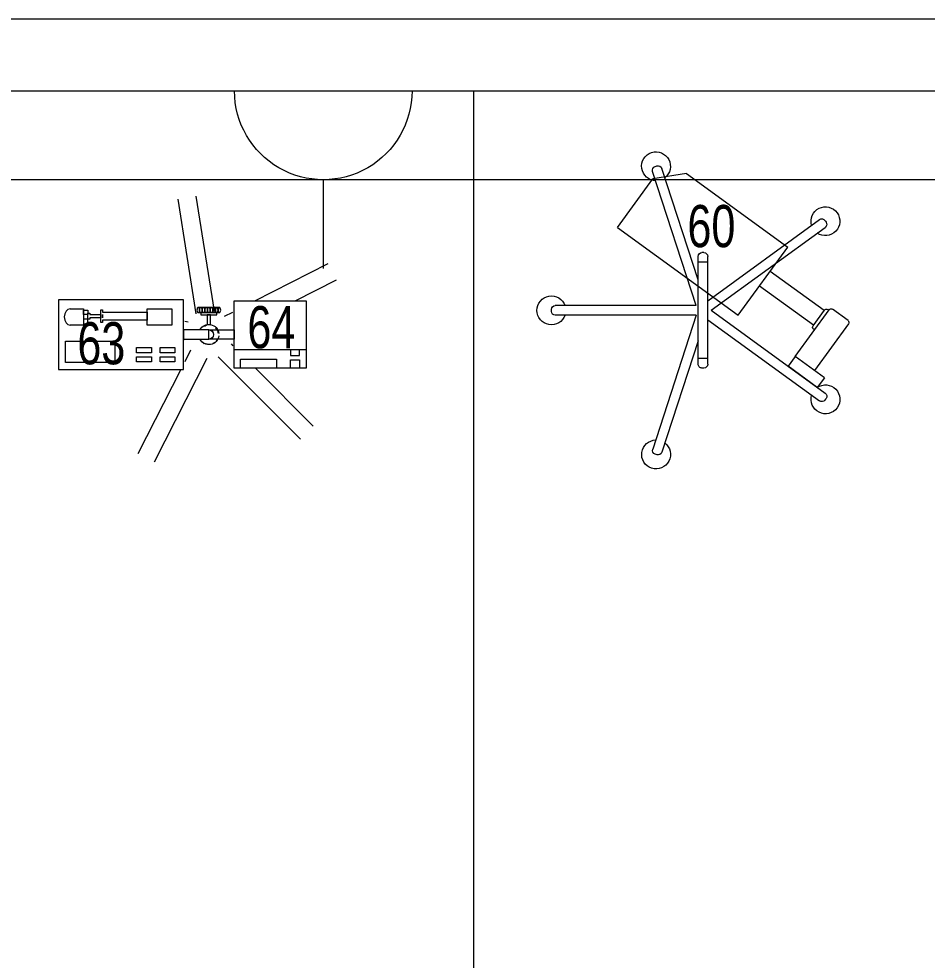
# Model space of a CAD drawing. Header units: metres. Extents: x 75097 to 220762, y -1557923 to -1361206.
# Drawn here: x 124516 to 126405, y -1465860 to -1463903 of the extents above; entities that cross this region are included whole.
import ezdxf

# ---------------------------------------------------------------- set-up
doc = ezdxf.new("R2010")
doc.units = ezdxf.units.M
doc.layers.get('0').update_dxf_attribs({"lineweight": 0})
for name, color, linetype, lineweight in [('A-100 - Copy$0$Medical Equipment and Furniture', 8, 'Continuous', 0), ('A-100 - Copy$0$Medical Equipment and Furniture1', 8, 'Continuous', 5), ('A-100 - Copy$0$Medical Equipment and Furniture2', 8, 'Continuous', 13), ('A-100 - Copy$0$Walls', 8, 'Continuous', 0)]:
    doc.layers.add(name, color=color, linetype=linetype, lineweight=lineweight)
doc.layers.add('E-POWR', color=7, linetype='Continuous', lineweight=9, true_color=0x4e7e3e)
doc.styles.add('A-100 - Copy$0$X3G_ENTITY_257CFD', font='swisscl.ttf', dxfattribs={"height": 200})

# ---------------------------------------------------------------- blocks, each defined once
blk = doc.blocks.new('NORMAL SOCKET')
at = {"layer": 'E-POWR'}
for p, q in [((0, 307.7), (0, 615.4)), ((-307.7, 0), (307.7, 0))]:
    blk.add_line(p, q, dxfattribs=at)
blk.add_ellipse((0, 0), major_axis=(32.8, 305.9), ratio=1, start_param=4.81904, end_param=7.960633, dxfattribs=at)
blk = doc.blocks.new('A-100 - Copy$0$Syringe')
at = {"layer": 'A-100 - Copy$0$Medical Equipment and Furniture2'}
for points in [[(42.9739, -11.5277), (42.7139, -11.5277), (42.7139, -11.3827), (42.9739, -11.3827), (42.9739, -11.5277)], [(42.7384, -11.5086), (42.7658, -11.5086), (42.7658, -11.475), (42.7384, -11.475)], [(42.779, -11.4899), (42.779, -11.487), (42.7748, -11.487), (42.7748, -11.5), (42.779, -11.5), (42.779, -11.497)], [(42.8023, -11.4899), (42.779, -11.4899)], [(42.8055, -11.4851), (42.8055, -11.48), (42.8023, -11.48), (42.8023, -11.5069), (42.8055, -11.5069), (42.8055, -11.5019)], [(42.8055, -11.5019), (42.8984, -11.5019), (42.8984, -11.4851), (42.8055, -11.4851)], [(42.8055, -11.4899), (42.8055, -11.497)], [(42.8055, -11.497), (42.8055, -11.4899)], [(42.8055, -11.497), (42.8055, -11.4899)], [(42.779, -11.497), (42.8023, -11.497)]]:
    blk.add_lwpolyline(points, dxfattribs=at)
for points in [[(42.8312, -11.3974), (42.7289, -11.3974), (42.7289, -11.4415), (42.8312, -11.4415)], [(42.9073, -11.3985), (42.8765, -11.3985), (42.8765, -11.4091), (42.9073, -11.4091)], [(42.956, -11.3985), (42.9252, -11.3985), (42.9252, -11.4091), (42.956, -11.4091)], [(42.9073, -11.4175), (42.8765, -11.4175), (42.8765, -11.4281), (42.9073, -11.4281)], [(42.956, -11.4175), (42.9252, -11.4175), (42.9252, -11.4281), (42.956, -11.4281)], [(42.7748, -11.487), (42.7658, -11.487), (42.7658, -11.4777), (42.7748, -11.4777)], [(42.9498, -11.475), (42.8984, -11.475), (42.8984, -11.5086), (42.9498, -11.5086)], [(42.7748, -11.4967), (42.7658, -11.4967), (42.7658, -11.5059), (42.7748, -11.5059)]]:
    blk.add_lwpolyline(points, close=True, dxfattribs=at)
at = {"layer": 'A-100 - Copy$0$Medical Equipment and Furniture2', "extrusion": (0, 0, -1)}
blk.add_ellipse((42.7384, -11.4918), major_axis=(0, 0.0168), ratio=0.733735, start_param=3.141593, end_param=6.283185, dxfattribs=at)
blk = doc.blocks.new('A-100 - Copy$0$Infusion')
at = {"layer": 'A-100 - Copy$0$Medical Equipment and Furniture2'}
for points in [[(43.0793, -11.3852), (43.0793, -11.5252), (43.2293, -11.5252), (43.2293, -11.3852), (43.0793, -11.3852)], [(43.1962, -11.4242), (43.1962, -11.4114), (43.215, -11.4114), (43.215, -11.4242)]]:
    blk.add_lwpolyline(points, dxfattribs=at)
for points in [[(43.0793, -11.3852), (43.0793, -11.4242), (43.2293, -11.4242), (43.2293, -11.3852)], [(43.0927, -11.3852), (43.0927, -11.404), (43.1673, -11.404), (43.1673, -11.3852)], [(43.1962, -11.3852), (43.1962, -11.4027), (43.215, -11.4027), (43.215, -11.3852)]]:
    blk.add_lwpolyline(points, close=True, dxfattribs=at)
blk = doc.blocks.new('A-100 - Copy$0$Infusion Syringe')
at = {"layer": 'A-100 - Copy$0$Medical Equipment and Furniture1'}
for p, q in [((43.0225, -11.4053), (42.9127, -11.1899)), ((42.9683, -11.3827), (42.8788, -11.2071)), ((43.0459, -11.409), (43.2169, -11.238)), ((43.1234, -11.3852), (43.2437, -11.2649)), ((42.9886, -11.4225), (42.9765, -11.3988)), ((43.0728, -11.4359), (43.0766, -11.432)), ((42.9753, -11.4431), (42.9739, -11.4433)), ((43.0124, -11.4411), (43.017, -11.4365)), ((43.0234, -11.4354), (43.017, -11.4365)), ((43.0357, -11.4374), (43.0414, -11.4403)), ((43.0444, -11.4461), (43.0414, -11.4403)), ((43.0407, -11.4693), (43.0453, -11.4647)), ((43.0463, -11.4583), (43.0453, -11.4647)), ((43.0791, -11.4595), (43.0793, -11.4596)), ((42.9838, -11.4812), (42.9765, -11.4824)), ((43.0175, -11.473), (43.0233, -11.476)), ((43.0297, -11.4749), (43.0233, -11.476)), ((43.0006, -11.498), (42.9627, -11.7368)), ((43.0381, -11.5039), (43.0003, -11.7427)), ((43.0592, -11.4932), (43.0766, -11.502)), ((43.1221, -11.5252), (43.2746, -11.6029)), ((43.2058, -11.5252), (43.2919, -11.5691))]:
    blk.add_line(p, q, dxfattribs=at)
for points in [[(43.0266, -11.4455), (43.0266, -11.4649), (42.9739, -11.4649), (42.9739, -11.4455)], [(43.0266, -11.4455), (43.0266, -11.4649), (43.0793, -11.4649), (43.0793, -11.4455)], [(43.043, -11.4963), (43.043, -11.5009), (43.0102, -11.5009), (43.0102, -11.4963)]]:
    blk.add_lwpolyline(points, close=True, dxfattribs=at)
for points in [[(43.0302, -11.4759), (43.0302, -11.4963), (43.0229, -11.4963), (43.0229, -11.4759)], [(43.0046, -11.5009), (43.0485, -11.5009)], [(43.0485, -11.5116), (43.0046, -11.5116)]]:
    blk.add_lwpolyline(points, dxfattribs=at)
for radius, start, end in [(0.021, 6.8276, 152.4616), (0.00972, 270, 90), (0.021, 207.5384, 353.1724)]:
    blk.add_arc((43.0266, -11.4552), radius, start, end, dxfattribs=at)
for centre in [(43.0046, -11.5062), (43.0101, -11.5062), (43.0156, -11.5062), (43.0211, -11.5062), (43.0266, -11.5062), (43.0321, -11.5062), (43.0375, -11.5062), (43.043, -11.5062), (43.0485, -11.5062)]:
    blk.add_ellipse(centre, major_axis=(0, -0.00537), ratio=0.510594, start_param=3.141593, end_param=9.424778, dxfattribs=at)
for name in ['A-100 - Copy$0$Syringe', 'A-100 - Copy$0$Infusion']:
    blk.add_blockref(name, (0, 0), dxfattribs=at)
blk = doc.blocks.new('A-100 - Copy$0$HF12177-P')
for p, q in [((0, 0), (-0.1724, 0.2372)), ((0, 0), (0.1724, 0.2372)), ((-0.0196, -0.007), (-0.1885, 0.2255)), ((0.0196, -0.007), (0.1885, 0.2255)), ((-0.12, -0.015), (-0.12, -0.019)), ((-0.112, -0.007), (0.112, -0.007)), ((-0.1, -0.007), (-0.1, -0.027)), ((0.1, -0.007), (0.1, -0.027)), ((0.12, -0.015), (0.12, -0.019)), ((-0.0631, -0.027), (-0.2951, -0.1024)), ((-0.01, -0.0308), (-0.2889, -0.1214)), ((-0.112, -0.027), (0.112, -0.027)), ((-0.01, -0.0308), (-0.01, -0.324)), ((0.01, -0.0308), (0.01, -0.324)), ((0.01, -0.0308), (0.2889, -0.1214)), ((0.0631, -0.027), (0.2951, -0.1024))]:
    blk.add_line(p, q)
for centre, radius, start, end in [((-0.1852, 0.2378), 0.03, 325.4712, 286.5288), ((0.1852, 0.2378), 0.03, 253.4712, 214.5288), ((-0.1821, 0.2302), 0.008, 126.3733, 216), ((0, -0.017), 0.315, 125.6267, 126.3733), ((-0.1788, 0.2325), 0.008, 36, 125.6267), ((0.1788, 0.2325), 0.008, 54.3733, 144), ((0, -0.017), 0.315, 53.6267, 54.3733), ((0.1821, 0.2302), 0.008, 324, 53.6267), ((-0.112, -0.015), 0.008, 90, 180), ((-0.112, -0.019), 0.008, 180, 270), ((0.112, -0.015), 0.008, 0, 90), ((0.112, -0.019), 0.008, 270, 0), ((-0.2996, -0.1144), 0.03, 37.4712, 358.5288), ((0.2996, -0.1144), 0.03, 181.4712, 142.5288), ((-0.2926, -0.11), 0.008, 108, 197.6267), ((0, -0.017), 0.315, 197.6267, 198.3733), ((-0.2914, -0.1138), 0.008, 198.3733, 288), ((0.2914, -0.1138), 0.008, 252, 341.6267), ((0.2926, -0.11), 0.008, 342.3733, 72), ((0, -0.017), 0.315, 341.6267, 342.3733), ((0, -0.332), 0.03, 109.4712, 70.5288), ((-0.002, -0.324), 0.008, 180, 269.6267), ((0, -0.017), 0.315, 269.6267, 270.3733), ((0.002, -0.324), 0.008, 270.3733, 0)]:
    blk.add_arc(centre, radius, start, end)
blk = doc.blocks.new('A-100 - Copy$0$MONITOR ARM PLAN')
for p, q in [((0.025, -0.49375, 0), (0.025, -0.18375, 0)), ((0.025, -0.18375, 0), (0.2, -0.18375, 0)), ((0.2, -0.44375, 0), (0.2, -0.18375, 0)), ((0.2, -0.44375, 0), (0.15, -0.49375, 0)), ((0.025, -0.49375, 0), (0.15, -0.49375, 0))]:
    blk.add_line(p, q)
at = {"layer": 'A-100 - Copy$0$Medical Equipment and Furniture1'}
for p, q in [((0.025, 0.0375), (0, 0.0375)), ((0, 0.0375), (0, -0.0375)), ((0.025, 0.0375), (0.025, -0.0375)), ((0.145, 0.0125), (0.025, 0.0125)), ((0.15, 0.0075), (0.15, -0.0325)), ((0.025, -0.0375), (0, -0.0375)), ((0.025, -0.0375), (0.145, -0.0375)), ((0.09375, -0.0375), (0.09375, -0.04)), ((0.14375, -0.0375), (0.14375, -0.04)), ((0.09875, -0.045), (0.13875, -0.045)), ((0.1, -0.045), (0.1, -0.18375)), ((0.1375, -0.045), (0.1375, -0.18375))]:
    blk.add_line(p, q, dxfattribs=at)
for centre, start, end in [((0.145, 0.0075, 0), 0, 90), ((0.145, -0.0325), 270, 0), ((0.09875, -0.04), 180, 270), ((0.13875, -0.04), 270, 360)]:
    blk.add_arc(centre, 0.005, start, end, dxfattribs=at)
blk = doc.blocks.new('A-100 - Copy')
at = {"layer": 'A-100 - Copy$0$Medical Equipment and Furniture'}
blk.add_line((125462.1, -1466552.7, 0), (125462.1, -1464052.7, 0), dxfattribs=at)
at = {"layer": 'A-100 - Copy$0$Walls', "elevation": 0}
for points in [[(119782.1, -1463902.7), (137148.3, -1463902.7)], [(119782.1, -1464052.7), (133096.4, -1464052.7), (133096.4, -1464152.7)]]:
    blk.add_lwpolyline(points, dxfattribs=at)
at = {"layer": 'A-100 - Copy$0$Medical Equipment and Furniture', "extrusion": (-1.92689e-13, 1.39405e-12, -1), "xscale": 999.9999999999984, "yscale": 999.9999999999984, "zscale": -1000, "rotation": 89.98503167528287}
blk.add_blockref('A-100 - Copy$0$HF12177-P', (-125955.6, -1464508.9, 0), dxfattribs=at)
at = {"layer": 'A-100 - Copy$0$Medical Equipment and Furniture', "xscale": -1000, "yscale": 1000, "zscale": 1000}
for name, p, rotation in [('A-100 - Copy$0$MONITOR ARM PLAN', (126146.1, -1464647.2, 0), 234.0149683247205), ('A-100 - Copy$0$Infusion Syringe', (81884.7, -1476014.5, 0), 180)]:
    blk.add_blockref(name, p, dxfattribs=dict(at, rotation=rotation))
at = {"layer": 'A-100 - Copy$0$Medical Equipment and Furniture', "char_height": 87.47, "attachment_point": 8, "style": 'A-100 - Copy$0$X3G_ENTITY_257CFD'}
for s, insert in [('60', (125956.3, -1464378.7, 0)), ('64', (125041.4, -1464588.9, 0)), ('63', (124687.8, -1464622.3, 0))]:
    blk.add_mtext(s, dxfattribs=dict(at, insert=insert))

msp = doc.modelspace()

# ---------------------------------------------------------------- linework, layer by layer
at = {"layer": 'E-POWR', "const_width": 3}
msp.add_lwpolyline([(115522.2, -1465741), (115522.2, -1464236.2), (117546.6, -1464236.2), (122230.3, -1464236.2), (125149.3, -1464237.3), (127909, -1464237.3), (130816.6, -1464237.3)], dxfattribs=at)

# ---------------------------------------------------------------- block references
at = {"layer": 'E-POWR', "color": 85, "xscale": -0.6, "yscale": 0.6, "zscale": 0.6, "rotation": 180}
msp.add_blockref('NORMAL SOCKET', (125149.3, -1464052.7, 0), dxfattribs=at)

# ---------------------------------------------------------------- next in the draw order: block references
msp.add_blockref('A-100 - Copy', (0, 0))

doc.saveas('drawing.dxf')
